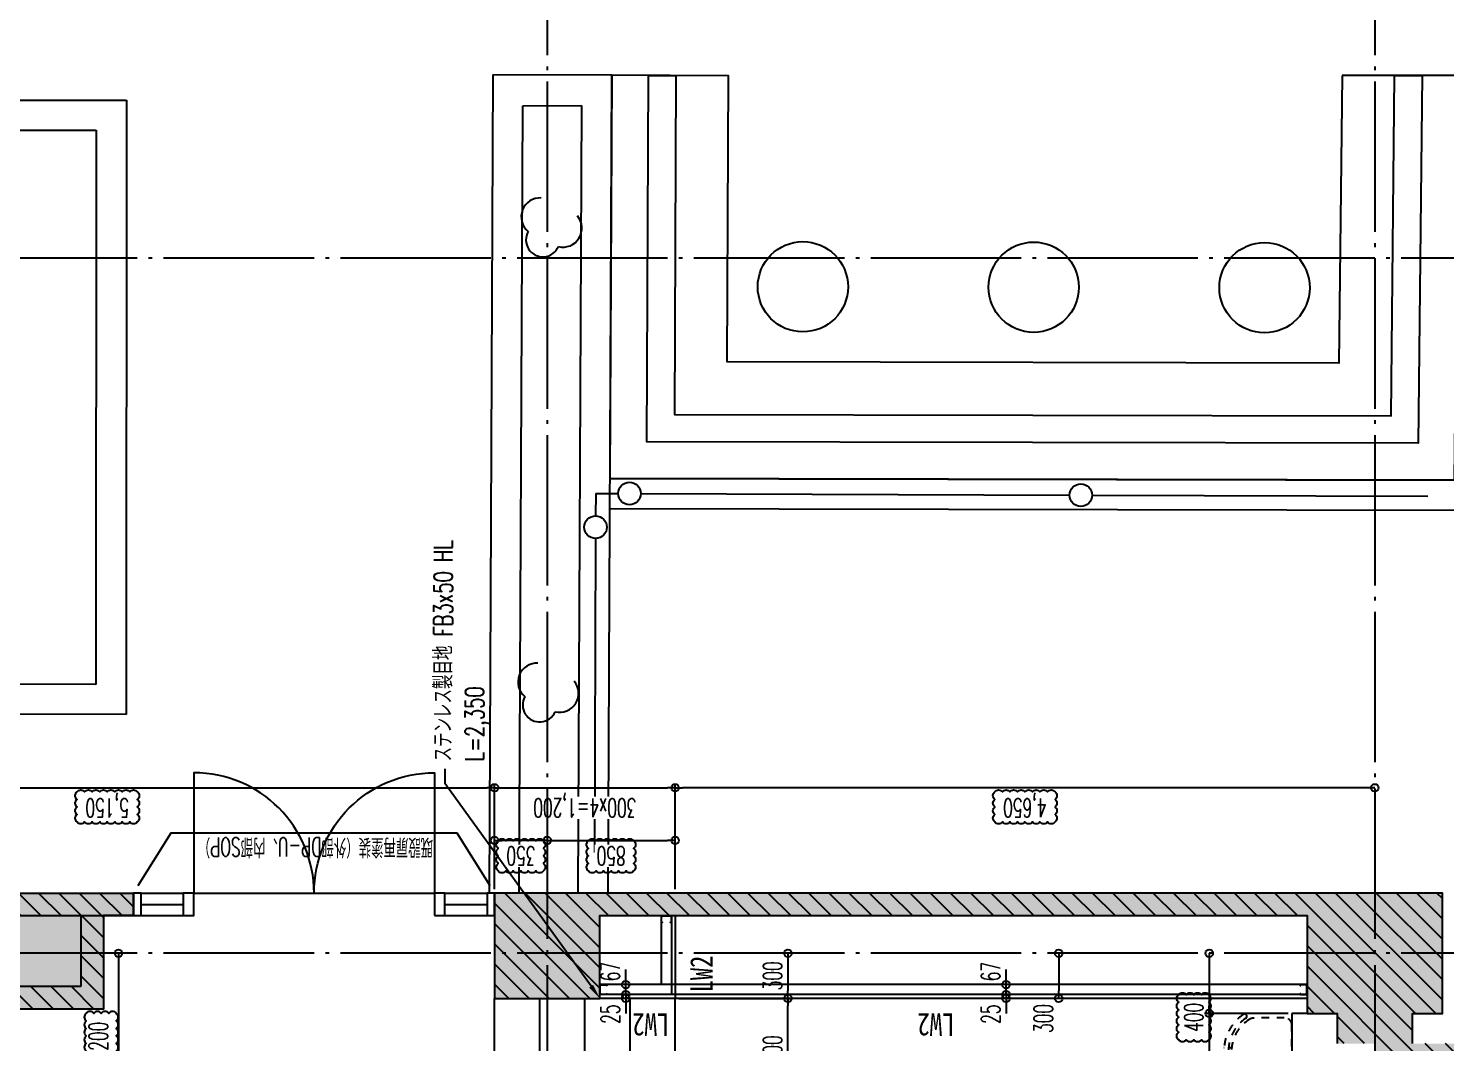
# Model space of a CAD drawing. Header units: millimetres. Extents: x -67913 to 128525, y -54442 to 63422.
# Drawn here: x 24051 to 33471, y 27556 to 34299 of the extents above; entities that cross this region are included whole.
import ezdxf
from ezdxf import colors
from ezdxf.entities.mleader import LeaderData, LeaderLine
from ezdxf.enums import TextEntityAlignment as Align
from ezdxf.math import Vec2, Vec3

# ---------------------------------------------------------------- set-up
doc = ezdxf.new("R2010")
doc.units = ezdxf.units.MM
doc.header["$LTSCALE"] = 500
doc.header["$PDMODE"] = 35
doc.linetypes.add('AXIS', pattern=[2.35, 2, -0.15, 0.05, -0.15])
doc.linetypes.add('DD3', pattern=[0.2, 0.1, -0.1])
doc.layers.get('0').update_dxf_attribs({"plot": 0})
for name, color, linetype in [('020KijnSn', 1, 'AXIS'), ('090Gaikou', 5, 'Continuous'), ('143Hatch8', 5, 'Continuous'), ('143Solid8', 253, 'Continuous'), ('220Kabe9', 7, 'Continuous'), ('230Kaik9', 7, 'Continuous'), ('240Stj9', 2, 'Continuous'), ('270SiagSp', 8, 'Continuous'), ('270SiagSp9', 8, 'Continuous'), ('290Kigo', 8, 'Continuous'), ('292Kigo', 8, 'Continuous'), ('320Step', 4, 'Continuous'), ('330KattA9', 6, 'Continuous'), ('350Kigu', 4, 'Continuous'), ('360Kagu', 3, 'DD3'), ('390Kigo', 8, 'Continuous'), ('391kigoHor', 10, 'Continuous')]:
    doc.layers.add(name, color=color, linetype=linetype)
doc.layers.add('HOJO', color=211, linetype='Continuous', plot=False)
doc.styles.add('Annotative', font='simplex.shx', dxfattribs={"width": 0.7, "bigfont": 'extfont2.shx'})
doc.styles.add('Dim', font='simplex.shx', dxfattribs={"width": 0.6, "bigfont": 'extfont2.shx'})
doc.styles.get("Standard").update_dxf_attribs({"font": 'simplex.shx', "width": 0.7, "bigfont": 'extfont2.shx'})
doc.styles.add('明朝', font='MS Mincho.ttf')
doc.dimstyles.new('PRO1-50', dxfattribs={"dimscale": 50, "dimtxt": 2.5, "dimasz": 1, "dimexe": 0.5, "dimexo": 0.5, "dimgap": 0.8, "dimtad": 1, "dimdec": 3, "dimdsep": 46, "dimlunit": 6, "dimtxsty": 'Dim', "dimblk": 'ORIGIN', "dimcen": 0, "dimadec": 3, "dimazin": 2, "dimtfac": 1, "dimtdec": 3, "dimtix": 1, "dimtmove": 2, "dimatfit": 3, "dimldrblk": 'ORIGIN', "dimfxl": 0, "dimarcsym": 0})

# ---------------------------------------------------------------- blocks, each defined once
blk = doc.blocks.new('*U181')
at = {"color": 0, "linetype": 'ByBlock', "lineweight": -2, "transparency": 16777216, "style": '明朝', "width": 0.8}
blk.add_attdef('間仕切符号', text='', height=3, dxfattribs=at).set_placement((0, 0), align=Align.MIDDLE)
blk = doc.blocks.new('*U183')
at = {"color": 7, "linetype": 'ByBlock', "lineweight": -2}
blk.add_lwpolyline([(-27.5, 39), (-27.5, 44), (-32.5, 44), (-32.5, -1), (32.5, -1), (32.5, 44), (27.5, 44), (27.5, 39)], dxfattribs=at)
blk = doc.blocks.new('_Origin')
at = {"color": 0, "linetype": 'ByBlock', "lineweight": -2}
blk.add_line((0, 0), (-1, 0), dxfattribs=at)
blk.add_circle((0, 0), 0.5, dxfattribs=at)
blk = doc.blocks.new('*D184')
at = {"layer": 'Defpoints', "color": 0, "transparency": 16777216}
for p in [(28021.8, 27875), (28021.8, 27850), (28021.8, 27850)]:
    blk.add_point(p, dxfattribs=at)
at = {"layer": 'HOJO', "color": 0, "lineweight": -2, "transparency": 16777216}
for p, q in [((28021.8, 27925), (28021.8, 27975)), ((28021.8, 27875), (28021.8, 27850)), ((28021.8, 27800), (28021.8, 27750))]:
    blk.add_line(p, q, dxfattribs=at)
at = {"layer": 'HOJO', "color": 0, "lineweight": -2, "transparency": 16777216, "xscale": 50, "yscale": 50, "zscale": 50}
for p, rotation in [((28021.8, 27875), 270), ((28021.8, 27850), 90)]:
    blk.add_blockref('_Origin', p, dxfattribs=dict(at, rotation=rotation))
at = {"layer": 'HOJO', "color": 0, "transparency": 16777216, "insert": (27919.3, 27745.1), "char_height": 125, "attachment_point": 5, "rotation": 90, "style": 'Dim'}
blk.add_mtext('25', dxfattribs=at)
blk = doc.blocks.new('*D185')
at = {"layer": 'Defpoints', "color": 0, "transparency": 16777216}
for p in [(28021.8, 27942), (28021.8, 27942), (28021.8, 27875)]:
    blk.add_point(p, dxfattribs=at)
at = {"layer": 'HOJO', "color": 0, "lineweight": -2, "transparency": 16777216}
for p, q in [((28021.8, 27992), (28021.8, 28042)), ((28021.8, 27875), (28021.8, 27942)), ((28021.8, 27825), (28021.8, 27775))]:
    blk.add_line(p, q, dxfattribs=at)
at = {"layer": 'HOJO', "color": 0, "lineweight": -2, "transparency": 16777216, "xscale": 50, "yscale": 50, "zscale": 50}
for p, rotation in [((28021.8, 27942), 270), ((28021.8, 27875), 90)]:
    blk.add_blockref('_Origin', p, dxfattribs=dict(at, rotation=rotation))
at = {"layer": 'HOJO', "color": 0, "transparency": 16777216, "insert": (27919.3, 28027.7), "char_height": 125, "attachment_point": 5, "rotation": 90, "style": 'Dim'}
blk.add_mtext('67', dxfattribs=at)
blk = doc.blocks.new('*D380')
at = {"layer": '270SiagSp', "color": 0, "lineweight": -2, "transparency": 16777216}
for p, q in [((27150, 28575), (27150, 29275)), ((27200, 29250), (28300, 29250)), ((28350, 28575), (28350, 29275))]:
    blk.add_line(p, q, dxfattribs=at)
at = {"layer": 'Defpoints', "color": 0, "transparency": 16777216}
for p in [(28350, 29250), (27150, 28550), (28350, 28550)]:
    blk.add_point(p, dxfattribs=at)
at = {"layer": '270SiagSp', "color": 0, "lineweight": -2, "transparency": 16777216, "xscale": 50, "yscale": 50, "zscale": 50, "rotation": 180}
blk.add_blockref('_Origin', (27150, 29250), dxfattribs=at)
at = {"layer": '270SiagSp', "color": 0, "lineweight": -2, "transparency": 16777216, "xscale": 50, "yscale": 50, "zscale": 50}
blk.add_blockref('_Origin', (28350, 29250), dxfattribs=at)
at = {"layer": '270SiagSp', "color": 0, "transparency": 16777216, "insert": (27750, 29135.6), "char_height": 125, "attachment_point": 5, "rotation": 180, "style": 'Dim', "bg_fill": 3, "box_fill_scale": 1.1, "bg_fill_color": 256, "bg_fill_true_color": 13158600, "bg_fill_transparency": 0}
blk.add_mtext('300x4=1,200', dxfattribs=at)
blk = doc.blocks.new('*D381')
at = {"layer": '270SiagSp', "color": 0, "lineweight": -2, "transparency": 16777216}
for p, q in [((28350, 28575), (28350, 29275)), ((32950, 29250), (28400, 29250))]:
    blk.add_line(p, q, dxfattribs=at)
at = {"layer": 'Defpoints', "color": 0, "transparency": 16777216}
for p in [(28350, 29250), (33000, 29250), (28350, 28550)]:
    blk.add_point(p, dxfattribs=at)
at = {"layer": '270SiagSp', "color": 0, "lineweight": -2, "transparency": 16777216, "xscale": 50, "yscale": 50, "zscale": 50, "rotation": 180}
blk.add_blockref('_Origin', (28350, 29250), dxfattribs=at)
at = {"layer": '270SiagSp', "color": 0, "lineweight": -2, "transparency": 16777216, "xscale": 50, "yscale": 50, "zscale": 50}
blk.add_blockref('_Origin', (33000, 29250), dxfattribs=at)
at = {"layer": '270SiagSp', "color": 0, "transparency": 16777216, "insert": (30675, 29135.6), "char_height": 125, "attachment_point": 5, "rotation": 180, "style": 'Dim'}
blk.add_mtext('4,650', dxfattribs=at)
blk = doc.blocks.new('*D382')
at = {"layer": '270SiagSp', "color": 0, "lineweight": -2, "transparency": 16777216}
for p, q in [((22050, 29250), (27100, 29250)), ((27150, 28575), (27150, 29275))]:
    blk.add_line(p, q, dxfattribs=at)
at = {"layer": 'Defpoints', "color": 0, "transparency": 16777216}
for p in [(22000, 29250), (27150, 29250), (27150, 28550)]:
    blk.add_point(p, dxfattribs=at)
at = {"layer": '270SiagSp', "color": 0, "lineweight": -2, "transparency": 16777216, "xscale": 50, "yscale": 50, "zscale": 50, "rotation": 180}
blk.add_blockref('_Origin', (22000, 29250), dxfattribs=at)
at = {"layer": '270SiagSp', "color": 0, "lineweight": -2, "transparency": 16777216, "xscale": 50, "yscale": 50, "zscale": 50}
blk.add_blockref('_Origin', (27150, 29250), dxfattribs=at)
at = {"layer": '270SiagSp', "color": 0, "transparency": 16777216, "insert": (24575, 29135.6), "char_height": 125, "attachment_point": 5, "rotation": 180, "style": 'Dim'}
blk.add_mtext('5,150', dxfattribs=at)
blk = doc.blocks.new('*D383')
at = {"layer": '270SiagSp', "color": 0, "lineweight": -2, "transparency": 16777216}
for p, q in [((28350, 28575), (28350, 28925)), ((27550, 28900), (28300, 28900))]:
    blk.add_line(p, q, dxfattribs=at)
at = {"layer": 'Defpoints', "color": 0, "transparency": 16777216}
for p in [(27500, 28900), (28350, 28900), (28350, 28550)]:
    blk.add_point(p, dxfattribs=at)
at = {"layer": '270SiagSp', "color": 0, "lineweight": -2, "transparency": 16777216, "xscale": 50, "yscale": 50, "zscale": 50, "rotation": 180}
blk.add_blockref('_Origin', (27500, 28900), dxfattribs=at)
at = {"layer": '270SiagSp', "color": 0, "lineweight": -2, "transparency": 16777216, "xscale": 50, "yscale": 50, "zscale": 50}
blk.add_blockref('_Origin', (28350, 28900), dxfattribs=at)
at = {"layer": '270SiagSp', "color": 0, "transparency": 16777216, "insert": (27925, 28797.5), "char_height": 125, "attachment_point": 5, "rotation": 180, "style": 'Dim', "bg_fill": 3, "box_fill_scale": 1.1, "bg_fill_color": 256, "bg_fill_true_color": 13158600, "bg_fill_transparency": 0}
blk.add_mtext('850', dxfattribs=at)
blk = doc.blocks.new('*D384')
at = {"layer": '270SiagSp', "color": 0, "lineweight": -2, "transparency": 16777216}
for p, q in [((27150, 28575), (27150, 28925)), ((27450, 28900), (27200, 28900))]:
    blk.add_line(p, q, dxfattribs=at)
at = {"layer": 'Defpoints', "color": 0, "transparency": 16777216}
for p in [(27150, 28900), (27500, 28900), (27150, 28550)]:
    blk.add_point(p, dxfattribs=at)
at = {"layer": '270SiagSp', "color": 0, "lineweight": -2, "transparency": 16777216, "xscale": 50, "yscale": 50, "zscale": 50, "rotation": 180}
blk.add_blockref('_Origin', (27150, 28900), dxfattribs=at)
at = {"layer": '270SiagSp', "color": 0, "lineweight": -2, "transparency": 16777216, "xscale": 50, "yscale": 50, "zscale": 50}
blk.add_blockref('_Origin', (27500, 28900), dxfattribs=at)
at = {"layer": '270SiagSp', "color": 0, "transparency": 16777216, "insert": (27325, 28797.5), "char_height": 125, "attachment_point": 5, "rotation": 180, "style": 'Dim', "bg_fill": 3, "box_fill_scale": 1.1, "bg_fill_color": 256, "bg_fill_true_color": 13158600, "bg_fill_transparency": 0}
blk.add_mtext('350', dxfattribs=at)
blk = doc.blocks.new('*D385')
at = {"layer": '270SiagSp', "color": 0, "lineweight": -2, "transparency": 16777216}
for p, q in [((28375, 27850), (29125, 27850)), ((29100, 27000), (29100, 27800)), ((28375, 26950), (29125, 26950))]:
    blk.add_line(p, q, dxfattribs=at)
at = {"layer": 'Defpoints', "color": 0, "transparency": 16777216}
for p in [(28350, 27850), (29100, 27850), (28350, 26950)]:
    blk.add_point(p, dxfattribs=at)
at = {"layer": '270SiagSp', "color": 0, "lineweight": -2, "transparency": 16777216, "xscale": 50, "yscale": 50, "zscale": 50}
for p, rotation in [((29100, 27850), 90), ((29100, 26950), 270)]:
    blk.add_blockref('_Origin', p, dxfattribs=dict(at, rotation=rotation))
at = {"layer": '270SiagSp', "color": 0, "transparency": 16777216, "insert": (28997.5, 27400), "char_height": 125, "attachment_point": 5, "rotation": 90, "style": 'Dim'}
blk.add_mtext('有効 900', dxfattribs=at)
blk = doc.blocks.new('*D386')
at = {"layer": '270SiagSp', "color": 0, "lineweight": -2, "transparency": 16777216}
for p, q in [((29100, 28100), (29100, 27900)), ((28375, 27850), (29125, 27850))]:
    blk.add_line(p, q, dxfattribs=at)
at = {"layer": 'Defpoints', "color": 0, "transparency": 16777216}
for p in [(29100, 28150), (28350, 27850), (29100, 27850)]:
    blk.add_point(p, dxfattribs=at)
at = {"layer": '270SiagSp', "color": 0, "lineweight": -2, "transparency": 16777216, "xscale": 50, "yscale": 50, "zscale": 50}
for p, rotation in [((29100, 28150), 90), ((29100, 27850), 270)]:
    blk.add_blockref('_Origin', p, dxfattribs=dict(at, rotation=rotation))
at = {"layer": '270SiagSp', "color": 0, "transparency": 16777216, "insert": (28997.5, 28000), "char_height": 125, "attachment_point": 5, "rotation": 90, "style": 'Dim'}
blk.add_mtext('300', dxfattribs=at)
blk = doc.blocks.new('*D401')
at = {"layer": '270SiagSp', "color": 0, "lineweight": -2, "transparency": 16777216}
for p, q in [((31900, 28100), (31900, 27800)), ((32425, 27750), (31875, 27750))]:
    blk.add_line(p, q, dxfattribs=at)
at = {"layer": 'Defpoints', "color": 0, "transparency": 16777216}
for p in [(31900, 28150), (32450, 27750)]:
    blk.add_point(p, dxfattribs=at)
at = {"layer": '270SiagSp', "color": 0, "lineweight": -2, "transparency": 16777216, "xscale": 50, "yscale": 50, "zscale": 50, "rotation": 90}
blk.add_blockref('_Origin', (31900, 28150), dxfattribs=at)
at = {"layer": '270SiagSp', "color": 0, "transparency": 16777216, "insert": (31797.5, 27724.3), "char_height": 125, "attachment_point": 5, "rotation": 90, "style": 'Dim', "bg_fill": 3, "box_fill_scale": 1.1, "bg_fill_color": 256, "bg_fill_true_color": 13158600, "bg_fill_transparency": 0}
blk.add_mtext('400', dxfattribs=at)
at = {"layer": 'Defpoints', "color": 0, "transparency": 16777216}
blk.add_point((31900, 27750), dxfattribs=at)
at = {"layer": '270SiagSp', "color": 0, "lineweight": -2, "transparency": 16777216, "xscale": 50, "yscale": 50, "zscale": 50, "rotation": 270}
blk.add_blockref('_Origin', (31900, 27750), dxfattribs=at)
blk = doc.blocks.new('*D402')
at = {"layer": '270SiagSp', "color": 0, "lineweight": -2, "transparency": 16777216}
for p, q in [((32425, 27750), (31875, 27750)), ((31900, 27700), (31900, 23100)), ((32425, 23050), (31875, 23050))]:
    blk.add_line(p, q, dxfattribs=at)
at = {"layer": 'Defpoints', "color": 0, "transparency": 16777216}
for p in [(32450, 27750), (31900, 23050), (32450, 23050)]:
    blk.add_point(p, dxfattribs=at)
at = {"layer": '270SiagSp', "color": 0, "lineweight": -2, "transparency": 16777216, "xscale": 50, "yscale": 50, "zscale": 50}
for p, rotation in [((31900, 27750), 90), ((31900, 23050), 270)]:
    blk.add_blockref('_Origin', p, dxfattribs=dict(at, rotation=rotation))
at = {"layer": '270SiagSp', "color": 0, "transparency": 16777216, "insert": (31785.6, 25400), "char_height": 125, "attachment_point": 5, "rotation": 90, "style": 'Dim'}
blk.add_mtext('4,700', dxfattribs=at)
blk = doc.blocks.new('*D411')
at = {"layer": '270SiagSp', "color": 0, "lineweight": -2, "transparency": 16777216}
for p, q in [((24650, 28100), (24650, 27000)), ((27025, 26950), (24625, 26950))]:
    blk.add_line(p, q, dxfattribs=at)
at = {"layer": 'Defpoints', "color": 0, "transparency": 16777216}
for p in [(24650, 28150), (24650, 26950), (27050, 26950)]:
    blk.add_point(p, dxfattribs=at)
at = {"layer": '270SiagSp', "color": 0, "lineweight": -2, "transparency": 16777216, "xscale": 50, "yscale": 50, "zscale": 50}
for p, rotation in [((24650, 28150), 90), ((24650, 26950), 270)]:
    blk.add_blockref('_Origin', p, dxfattribs=dict(at, rotation=rotation))
at = {"layer": '270SiagSp', "color": 0, "transparency": 16777216, "insert": (24535.6, 27550), "char_height": 125, "attachment_point": 5, "rotation": 90, "style": 'Dim'}
blk.add_mtext('1,200', dxfattribs=at)
blk = doc.blocks.new('O2スツール')
for p, q in [((122816.7, 47821.8), (122615.6, 47820.1)), ((122868.4, 47429.9), (122868.4, 47771.8)), ((122417.1, 47620.9), (122416.4, 47620.9)), ((122417.1, 47580.9), (122416.4, 47580.9)), ((122467.2, 47620.9), (122447.2, 47620.9)), ((122467.2, 47580.9), (122447.2, 47580.9)), ((122816.9, 47379.9), (122615.7, 47381.4))]:
    blk.add_line(p, q)
for centre, radius, start, end in [((122710, 47600.8), 293.6, 123.93982, 236.09298), ((122710.5, 47600.8), 264.1, 124.01688, 236.01593), ((122710.1, 47600.8), 243.7, 119.06924, 240.96357), ((122554.4, 47832.1), 14.9, 303.95581, 123.95581), ((122616, 47770.1), 50, 90.47321, 119.08629), ((122818.4, 47771.8), 50, 0, 91.91602), ((122616.1, 47431.4), 50, 240.94651, 269.55959), ((122818.4, 47429.9), 50, 268.08398, 0), ((122554.6, 47369.5), 14.9, 236.07699, 56.07699)]:
    blk.add_arc(centre, radius, start, end)
blk = doc.blocks.new('*U48')
at = {"color": 0, "linetype": 'ByBlock', "lineweight": -2, "transparency": 16777216, "style": '明朝', "width": 0.8}
blk.add_attdef('間仕切符号', text='', height=3, dxfattribs=at).set_placement((0, 0), align=Align.MIDDLE)
blk = doc.blocks.new('*U138')
at = {"color": 7, "linetype": 'ByBlock', "lineweight": -2}
blk.add_lwpolyline([(-27.5, 39), (-27.5, 44), (-32.5, 44), (-32.5, -1), (32.5, -1), (32.5, 44), (27.5, 44), (27.5, 39)], dxfattribs=at)
blk = doc.blocks.new('*D572')
at = {"layer": '270SiagSp9', "color": 0, "lineweight": -2, "transparency": 16777216}
blk.add_line((30900, 28100), (30900, 27900), dxfattribs=at)
at = {"layer": 'Defpoints', "color": 0, "transparency": 16777216}
for p in [(30900, 28150), (30900, 27850), (30900, 27850)]:
    blk.add_point(p, dxfattribs=at)
at = {"layer": '270SiagSp9', "color": 0, "lineweight": -2, "transparency": 16777216, "xscale": 50, "yscale": 50, "zscale": 50}
for p, rotation in [((30900, 28150), 90), ((30900, 27850), 270)]:
    blk.add_blockref('_Origin', p, dxfattribs=dict(at, rotation=rotation))
at = {"layer": '270SiagSp9', "color": 0, "transparency": 16777216, "insert": (30797.5, 27716.1), "char_height": 125, "attachment_point": 5, "rotation": 90, "style": 'Dim'}
blk.add_mtext('300', dxfattribs=at)
blk = doc.blocks.new('*D573')
at = {"layer": '270SiagSp', "color": 0, "lineweight": -2, "transparency": 16777216}
for p, q in [((30550, 27925), (30550, 27975)), ((30550, 27875), (30550, 27850)), ((30550, 27800), (30550, 27750))]:
    blk.add_line(p, q, dxfattribs=at)
at = {"layer": 'Defpoints', "color": 0, "transparency": 16777216}
for p in [(30550, 27875), (30550, 27850), (30550, 27850)]:
    blk.add_point(p, dxfattribs=at)
at = {"layer": '270SiagSp', "color": 0, "lineweight": -2, "transparency": 16777216, "xscale": 50, "yscale": 50, "zscale": 50}
for p, rotation in [((30550, 27875), 270), ((30550, 27850), 90)]:
    blk.add_blockref('_Origin', p, dxfattribs=dict(at, rotation=rotation))
at = {"layer": '270SiagSp', "color": 0, "transparency": 16777216, "insert": (30447.5, 27745.1), "char_height": 125, "attachment_point": 5, "rotation": 90, "style": 'Dim'}
blk.add_mtext('25', dxfattribs=at)
blk = doc.blocks.new('*D574')
at = {"layer": '270SiagSp', "color": 0, "lineweight": -2, "transparency": 16777216}
for p, q in [((30550, 27992), (30550, 28042)), ((30550, 27875), (30550, 27942)), ((30550, 27825), (30550, 27775))]:
    blk.add_line(p, q, dxfattribs=at)
at = {"layer": 'Defpoints', "color": 0, "transparency": 16777216}
for p in [(30550, 27942), (30550, 27942), (30550, 27875)]:
    blk.add_point(p, dxfattribs=at)
at = {"layer": '270SiagSp', "color": 0, "lineweight": -2, "transparency": 16777216, "xscale": 50, "yscale": 50, "zscale": 50}
for p, rotation in [((30550, 27942), 270), ((30550, 27875), 90)]:
    blk.add_blockref('_Origin', p, dxfattribs=dict(at, rotation=rotation))
at = {"layer": '270SiagSp', "color": 0, "transparency": 16777216, "insert": (30447.5, 28027.7), "char_height": 125, "attachment_point": 5, "rotation": 90, "style": 'Dim'}
blk.add_mtext('67', dxfattribs=at)
blk = doc.blocks.new('建具記号')
at = {"color": 0, "linetype": 'ByBlock', "lineweight": -2, "transparency": 16777216}
for p, q in [((-5.29, 1.5), (5.29, 1.5)), ((-5.29, -1.5), (5.29, -1.5))]:
    blk.add_line(p, q, dxfattribs=at)
at = {"color": 7, "linetype": 'ByBlock', "lineweight": -2, "transparency": 16777216}
blk.add_circle((0, 0), 5.5, dxfattribs=at)
at = {"color": 0, "linetype": 'ByBlock', "lineweight": -2, "transparency": 16777216, "width": 0.6}
for tag, height, p in [('建具寸法・高さH', 1.9, (0, 3.5)), ('建具番号', 2, (0, 0)), ('基準高さから建具下枠の上端までの高さ', 1.9, (0, -3.5)), ('特記事項（電気錠等）', 1.9, (0, -7))]:
    blk.add_attdef(tag, text='', height=height, dxfattribs=at).set_placement(p, align=Align.MIDDLE)

msp = doc.modelspace()

# ---------------------------------------------------------------- hatches: boundary and pattern name
at = {"layer": '143Hatch8', "linetype": 'Continuous'}
h = msp.add_hatch(dxfattribs=at)
h.set_pattern_fill('ANSI31', scale=30, angle=270)
h.paths.add_polyline_path([(24550, 27778), (24550, 28400), (24750, 28400), (24750, 28550), (21002, 28550), (21002, 28400), (21105, 28400), (21105, 26875), (22300, 26875), (22300, 24530), (18667.5, 24530), (18667.5, 27332.5), (17780, 27332.5), (17780, 28400), (19802, 28400), (19802, 28550), (16575, 28550), (16575, 28810), (16425, 28810), (16425, 28550), (16030, 28550), (16030, 28400), (16125, 28400), (16125, 27775), (16425, 27775), (16425, 26730), (16575, 26730), (16575, 27180), (18515, 27180), (18515, 25530), (16575, 25530), (16575, 25930), (16425, 25930), (16425, 25280), (16575, 25280), (16575, 25377.5), (18515, 25377.5), (18515, 24530), (16575, 24530), (16575, 24630), (16425, 24630), (16425, 24530), (15680, 24530), (15680, 24380), (21750, 24380), (21750, 24280), (22450, 24280), (22450, 27025), (21255, 27025), (21255, 28400), (21625, 28400), (21625, 27775), (22450, 27775), (22450, 27778)])
h.paths.add_polyline_path([(22450, 28400), (24400, 28400), (24400, 27928), (22450, 27928)], flags=16)
h.paths.add_polyline_path([(16575, 27332.5), (16575, 27775), (16875, 27775), (16875, 28400), (17630, 28400), (17630, 27332.5)], flags=16)
h = msp.add_hatch(dxfattribs=at)
h.set_pattern_fill('ANSI31', scale=30, angle=270)
h.paths.add_polyline_path([(33883, 22050), (33883, 17750), (33250.0001, 17750), (33250.0001, 17550), (33450, 17550), (33450, 16750), (33250, 16750), (33250, 16550), (33883, 16550), (33883, 15890.9267), (33150.0183, 15891.092), (33150, 15810), (33000, 15810), (33000, 16550), (32750, 16550), (32750, 16750), (32550, 16750), (32550, 17550), (32750, 17550), (32750, 17750), (33000, 17750), (33000, 18475), (32750, 18475), (32750, 18575), (33000, 18575), (33000, 21225), (32750, 21225), (32750, 21325), (33000, 21325), (33000, 22050), (32750, 22050), (32750, 22250), (32550, 22250), (32550, 23050), (32750, 23050), (32750, 23250), (33000, 23250), (33000, 23975), (32750, 23975), (32750, 24075), (33000, 24075), (33000, 26725), (32750, 26725), (32750, 26825), (33000, 26825), (33000, 27550), (32750, 27550), (32750, 27750), (32550, 27750), (32550, 27850), (32550, 28400), (27850, 28400), (27850, 27850), (27150, 27850), (27150, 28550), (33450, 28550), (33450, 27750), (33250, 27750), (33250, 27550), (33883, 27550), (33883, 23250), (33250, 23250), (33250, 23050), (33450, 23050), (33450, 22250), (33250, 22250), (33250, 22050)])
at = {"layer": '143Solid8'}
h = msp.add_hatch(color=254, dxfattribs=at)
edge = h.paths.add_edge_path()
edge.add_line((10547.5, 11272.5), (10547.5, 28400))
edge.add_line((10547.5, 28400), (8275, 28400))
edge.add_line((8275, 28400), (8275, 28550))
edge.add_line((8275, 28550), (11230, 28550))
edge.add_line((11230, 28550), (11230, 29840))
edge.add_line((11230, 29840), (10923.1239, 29840))
edge.add_line((10923.1239, 29840), (9807.7484, 30887.09))
edge.add_line((9807.7484, 30887.09), (9948, 31043))
edge.add_line((9948, 31043), (9948, 31643))
edge.add_line((9948, 31643), (9807.7484, 31797.91))
edge.add_line((9807.7484, 31797.91), (10923.1239, 32845))
edge.add_line((10923.1239, 32845), (15208.0429, 32845))
edge.add_line((15208.0429, 32845), (16500, 33702.0947))
edge.add_line((16500, 33702.0947), (17791.9571, 32845))
edge.add_line((17791.9571, 32845), (22083.3761, 32845))
edge.add_line((22083.3761, 32845), (23198.7516, 31797.91))
edge.add_line((23198.7516, 31797.91), (23058.5, 31643))
edge.add_line((23058.5, 31643), (23058.5, 31043))
edge.add_line((23058.5, 31043), (23198.7516, 30887.09))
edge.add_line((23198.7516, 30887.09), (22083.3761, 29840))
edge.add_line((22083.3761, 29840), (16575, 29840))
edge.add_line((16575, 29840), (16575, 28550))
edge.add_line((16575, 28550), (24750, 28550))
edge.add_line((24750, 28550), (24750, 28400))
edge.add_line((24750, 28400), (24550, 28400))
edge.add_line((24550, 28400), (24550, 27778))
edge.add_line((24550, 27778), (22450, 27778))
edge.add_line((22450, 27778), (22450, 27775))
edge.add_line((22450, 27775), (22290, 27775))
edge.add_line((22290, 27775), (22290, 27025))
edge.add_line((22290, 27025), (22450, 27025))
edge.add_line((22450, 27025), (22450, 20250))
edge.add_line((22450, 20250), (22550, 20250))
edge.add_line((22550, 20250), (22750, 20050))
edge.add_line((22750, 20050), (22750, 11450))
edge.add_line((22750, 11450), (22550, 11250))
edge.add_line((22550, 11250), (22450, 11250))
edge.add_line((22450, 11250), (21700, 11250))
edge.add_line((21700, 11250), (21700, 10624.9989))
edge.add_arc((21050, 10624.9989), 650, 270, 360, ccw=False)
edge.add_line((21050, 9974.9989), (18999, 9974.9989))
edge.add_line((18999, 9974.9989), (18999, 9825))
edge.add_line((18999, 9825), (18001, 9825))
edge.add_line((18001, 9825), (18001, 9975))
edge.add_line((18001, 9975), (16999, 9975))
edge.add_line((16999, 9975), (16999, 9825))
edge.add_line((16999, 9825), (16001, 9825))
edge.add_line((16001, 9825), (16001, 9975))
edge.add_line((16001, 9975), (14999, 9975))
edge.add_line((14999, 9975), (14999, 9825))
edge.add_line((14999, 9825), (14001, 9825))
edge.add_line((14001, 9825), (14001, 9974.9983))
edge.add_line((14001, 9974.9983), (11949.9993, 9975))
edge.add_arc((11950, 10625), 650, 179.99989893, 269.99993591, ccw=False)
edge.add_line((11300, 10625.0011), (11300, 11272.5))
edge.add_line((11300, 11272.5), (10547.5, 11272.5))
msp.add_hatch(color=254, dxfattribs=at).paths.add_polyline_path([(33150, 15810), (33150.0183, 15891.092), (33883, 15890.9266), (33883, 16550), (33250, 16550), (33250, 16750), (33450, 16750), (33450, 17550), (33250, 17550), (33250, 17750), (33883, 17749.9999), (33883, 22050), (33250, 22050), (33250, 22250), (33450, 22250), (33450, 23050), (33250, 23050), (33250, 23250), (33883, 23250), (33883, 27550), (33250, 27550), (33250, 27750), (33450, 27750), (33450, 28550), (27150, 28550), (27150, 27850), (27850, 27850), (27850, 28400), (32550, 28400), (32550, 27750), (32750, 27750), (32750, 27550), (33000, 27550), (33000, 26825), (32750, 26825), (32750, 26725), (33000, 26725), (33000, 24075), (32750, 24075), (32750, 23975), (33000, 23975), (33000, 23250), (32750, 23250), (32750, 23050), (32550, 23050), (32550, 22250), (32750, 22250), (32750, 22050), (33000, 22050), (33000, 21325), (32750, 21325), (32750, 21225), (33000, 21225), (33000, 18575), (32750, 18575), (32750, 18475), (33000, 18475), (33000, 17750), (32750, 17750), (32750, 17550), (32550, 17550), (32550, 16750), (32750, 16750), (32750, 16550), (33000, 16550), (33000, 15810)])

# ---------------------------------------------------------------- linework, layer by layer
at = {"layer": '020KijnSn'}
for p, q in [((33000, 37470), (33000, -23200)), ((37700, 32770), (-4700, 32770)), ((37700, 28150), (-4700, 28150))]:
    msp.add_line(p, q, dxfattribs=at)
at = {"layer": '090Gaikou'}
for p, q in [((27137.7886, 33990.8405), (27113.5141, 28558.5556)), ((27928.4912, 33987.3074), (27137.7886, 33990.8405)), ((27904.217, 28555.0223), (27928.4912, 33987.3074)), ((8359.7673, 33845.5468), (24702.6306, 33821.0994)), ((24702.6306, 33821.0994), (24700.4455, 29737.0289)), ((27313.5122, 28557.662), (27336.8635, 33783.3897)), ((27336.8635, 33783.3897), (27727.5896, 33785.9741)), ((27727.5896, 33785.9741), (27704.2188, 28555.916)), ((8559.4678, 33645.248), (24502.5238, 33621.3986)), ((24502.5238, 33621.3986), (24500.5528, 29937.7117)), ((33542.7978, 31295.2773), (27916.309, 31306.3642)), ((27822.1405, 31207.1207), (27821.6293, 31057.1216)), ((27822.1405, 31207.1207), (27972.1396, 31206.5987)), ((28122.1387, 31206.0767), (30972.1215, 31196.1599)), ((31122.1206, 31195.6379), (33352.4092, 31187.8773)), ((27915.915, 31106.3647), (33542.4037, 31095.2775)), ((27821.1183, 30907.1224), (27814.0032, 28818.9878)), ((24500.5528, 29937.7117), (22607.7658, 29944.1655)), ((24700.4455, 29737.0289), (22407.5696, 29744.8471))]:
    msp.add_line(p, q, dxfattribs=at)
for points in [[(32782.4973, 33986.1527), (32762.3218, 32073.8167), (28696.8407, 32081.8277), (28705.4834, 33983.8355), (27928.4912, 33987.3074), (27916.5114, 31306.3638), (33531.1515, 31295.3003), (33559.5388, 33985.9853), (32782.4973, 33986.1527)], [(28355.472, 33985.3995), (28345.2349, 31732.505), (33108.6562, 31723.1187), (33132.5309, 33986.0773), (33314.5258, 33986.0393), (33288.7277, 31540.7784), (28162.4226, 31550.8798), (28173.4887, 33986.2126)]]:
    msp.add_lwpolyline(points, close=True, dxfattribs=at)
for centre, radius in [((29199.1134, 32580.839), 300), ((30733.3464, 32577.8158), 300), ((32267.5793, 32574.7926), 300), ((28047.1392, 31206.3379), 75), ((31047.121, 31195.8988), 75), ((27821.3738, 30982.122), 75)]:
    msp.add_circle(centre, radius, dxfattribs=at)
for centre, radius, start, end in [((27453.0893, 33045.8334), 125.7341, 86.91095748, 230.74439486), ((27603.9598, 32970.4891), 125.7341, 256.18079101, 40.0142284), ((27470.6916, 32892.3558), 112.2059, 149.99118376, 336.93400212), ((27431.4145, 29953.3329), 125.7341, 86.91095748, 230.74439486), ((27582.2851, 29877.9886), 125.7341, 256.18079101, 40.0142284), ((27449.0168, 29799.8553), 112.2059, 149.99118376, 336.93400212)]:
    msp.add_arc(centre, radius, start, end, dxfattribs=at)
at = {"layer": '220Kabe9'}
for p, q in [((21002, 28550), (24750, 28550)), ((24750, 28400), (24750, 28550)), ((33450, 28550), (27150, 28550)), ((27150, 28550), (27150, 27850)), ((33450, 27750), (33450, 28550)), ((22450, 28400), (24750, 28400)), ((24400, 28400), (24400, 27928)), ((24550, 28400), (24550, 27778)), ((27850, 28400), (32550, 28400)), ((27850, 27850), (27850, 28400)), ((32550, 28400), (32550, 27750)), ((24400, 27928), (22450, 27928)), ((27150, 27850), (27850, 27850)), ((24550, 27778), (22450, 27778)), ((32550, 27750), (32750, 27750)), ((32750, 27750), (32750, 27550)), ((33250, 27550), (33250, 27750)), ((33250, 27750), (33450, 27750))]:
    msp.add_line(p, q, dxfattribs=at)
at = {"layer": '230Kaik9', "color": 5}
for p, q in [((24800, 28550), (25080, 28550)), ((25150, 28550), (26750, 28550)), ((26820, 28550), (27100, 28550)), ((24800, 28400), (25080, 28400)), ((26820, 28400), (27100, 28400))]:
    msp.add_line(p, q, dxfattribs=at)
at = {"layer": '230Kaik9'}
for p, q in [((24800, 28475), (25080, 28475)), ((26820, 28475), (27100, 28475))]:
    msp.add_line(p, q, dxfattribs=at)
for points in [[(24750, 28400), (24800, 28400), (24800, 28550), (24750, 28550)], [(25080, 28400), (25150, 28400), (25150, 28550), (25080, 28550)], [(26750, 28400), (26820, 28400), (26820, 28550), (26750, 28550)], [(27100, 28400), (27150, 28400), (27150, 28550), (27100, 28550)]]:
    msp.add_lwpolyline(points, close=True, dxfattribs=at)
at = {"layer": '320Step'}
for p, q in [((27150, 26950), (27150, 27850)), ((27450, 26950), (27450, 27850)), ((27750, 26950), (27750, 27850)), ((28050, 26950), (28050, 27850)), ((28350, 26950), (28350, 27850))]:
    msp.add_line(p, q, dxfattribs=at)
at = {"layer": '330KattA9'}
for points in [[(25950, 28550, 0.414213562), (25150, 29350), (25150, 28550)], [(25950, 28550, -0.414213562), (26750, 29350), (26750, 28550)]]:
    msp.add_lwpolyline(points, format="xyb", dxfattribs=at)
at = {"layer": '350Kigu'}
for p, q in [((32450, 27750), (32450, 23050)), ((32550, 27750), (32450, 27750))]:
    msp.add_line(p, q, dxfattribs=at)
at = {"layer": '390Kigo'}
msp.add_lwpolyline([(24781.25, 28600), (25000, 28950), (26900, 28950), (27118.75, 28600)], dxfattribs=at)
at = {"layer": '391kigoHor'}
for points in [[(24775, 29222.7898, -0.52056705), (24775, 29172.7898, -0.52056705), (24775, 29122.7898, -0.52056705), (24775, 29072.7898, -0.52056705), (24775, 29022.7898, -0.52056705), (24725, 29022.7898, -0.52056705), (24675, 29022.7898, -0.52056705), (24625, 29022.7898, -0.52056705), (24575, 29022.7898, -0.52056705), (24525, 29022.7898, -0.52056705), (24475, 29022.7898, -0.52056705), (24425, 29022.7898, -0.52056705), (24375, 29022.7898, -0.52056705), (24375, 29072.7898, -0.52056705), (24375, 29122.7898, -0.52056705), (24375, 29172.7898, -0.52056705), (24375, 29222.7898, -0.52056705), (24425, 29222.7898, -0.52056705), (24475, 29222.7898, -0.52056705), (24525, 29222.7898, -0.52056705), (24575, 29222.7898, -0.52056705), (24625, 29222.7898, -0.52056705), (24675, 29222.7898, -0.52056705), (24725, 29222.7898, -0.52056705)], [(30875, 29222.7898, -0.52056705), (30875, 29172.7898, -0.52056705), (30875, 29122.7898, -0.52056705), (30875, 29072.7898, -0.52056705), (30875, 29022.7898, -0.52056705), (30825, 29022.7898, -0.52056705), (30775, 29022.7898, -0.52056705), (30725, 29022.7898, -0.52056705), (30675, 29022.7898, -0.52056705), (30625, 29022.7898, -0.52056705), (30575, 29022.7898, -0.52056705), (30525, 29022.7898, -0.52056705), (30475, 29022.7898, -0.52056705), (30475, 29072.7898, -0.52056705), (30475, 29122.7898, -0.52056705), (30475, 29172.7898, -0.52056705), (30475, 29222.7898, -0.52056705), (30525, 29222.7898, -0.52056705), (30575, 29222.7898, -0.52056705), (30625, 29222.7898, -0.52056705), (30675, 29222.7898, -0.52056705), (30725, 29222.7898, -0.52056705), (30775, 29222.7898, -0.52056705), (30825, 29222.7898, -0.52056705)], [(24635.5952, 27750, 0.52056705), (24585.5952, 27750, 0.52056705), (24535.5952, 27750, 0.52056705), (24485.5952, 27750, 0.52056705), (24435.5952, 27750, 0.52056705), (24435.5952, 27700, 0.52056705), (24435.5952, 27650, 0.52056705), (24435.5952, 27600, 0.52056705), (24435.5952, 27550, 0.52056705), (24435.5952, 27500, 0.52056705), (24435.5952, 27450, 0.52056705), (24435.5952, 27400, 0.52056705), (24435.5952, 27350, 0.52056705), (24485.5952, 27350, 0.52056705), (24535.5952, 27350, 0.52056705), (24585.5952, 27350, 0.52056705), (24635.5952, 27350, 0.52056705), (24635.5952, 27400, 0.52056705), (24635.5952, 27450, 0.52056705), (24635.5952, 27500, 0.52056705), (24635.5952, 27550, 0.52056705), (24635.5952, 27600, 0.52056705), (24635.5952, 27650, 0.52056705), (24635.5952, 27700, 0.52056705)]]:
    msp.add_lwpolyline(points, format="xyb", close=True, dxfattribs=at)
at = {"layer": 'HOJO'}
for p, q in [((28258, 28400), (28258, 27942)), ((28325, 28400), (28325, 27875)), ((28350, 28400), (28350, 27850))]:
    msp.add_line(p, q, dxfattribs=at)
for points in [[(16575, 28550), (24750, 28550), (24750, 28400), (24550, 28400), (24550, 27778), (22450, 27778)], [(33250, 27550), (33250, 27750), (33450, 27750), (33450, 28550), (27150, 28550), (27150, 27850), (27850, 27850), (27850, 28400), (32550, 28400), (32550, 27750), (32750, 27750), (32750, 27550)]]:
    msp.add_lwpolyline(points, dxfattribs=at)

# ---------------------------------------------------------------- block references
at = {"layer": '240Stj9', "xscale": -1, "rotation": 270}
for name in ['*U183', '*U138']:
    msp.add_blockref(name, (27852, 27908.5), dxfattribs=at)
at = {"layer": '240Stj9', "rotation": 90.00000000000001}
msp.add_blockref('*U138', (32548, 27908.5), dxfattribs=at)
at = {"layer": '290Kigo'}
ref = msp.add_blockref('*U48', (30083.3213, 27675), dxfattribs=dict(at, xscale=50, yscale=50, zscale=50, rotation=180))
ref.add_attrib('間仕切符号', 'LW2', dxfattribs={"layer": '0', "color": 0, "linetype": 'ByBlock', "lineweight": -2, "height": 150, "rotation": 180, "style": '明朝', "width": 0.8}).set_placement((30083.3213, 27675), align=Align.MIDDLE)
at = {"layer": 'HOJO', "xscale": -1, "rotation": 180}
msp.add_blockref('*U183', (28291.5, 28398), dxfattribs=at)
at = {"layer": 'HOJO'}
ref = msp.add_blockref('*U181', (28525, 28011.7807), dxfattribs=dict(at, xscale=50, yscale=50, zscale=50, rotation=89.99999999999959))
ref.add_attrib('間仕切符号', 'LW2', dxfattribs={"layer": '0', "color": 0, "linetype": 'ByBlock', "lineweight": -2, "height": 150, "rotation": 90, "style": '明朝', "width": 0.8}).set_placement((28525, 28011.7807), align=Align.MIDDLE)
ref = msp.add_blockref('*U181', (28188.1302, 27675), dxfattribs=dict(at, xscale=50, yscale=50, zscale=50, rotation=180))
ref.add_attrib('間仕切符号', 'LW2', dxfattribs={"layer": '0', "color": 0, "linetype": 'ByBlock', "lineweight": -2, "height": 150, "rotation": 180, "style": '明朝', "width": 0.8}).set_placement((28188.1302, 27675), align=Align.MIDDLE)

# ---------------------------------------------------------------- texts
at = {"layer": '390Kigo', "width": 0.6}
msp.add_text('既設扉再塗装（外部DP-U、内部SOP） ', height=125, rotation=180, dxfattribs=at).set_placement((25933.4527, 28850), align=Align.MIDDLE)

# ---------------------------------------------------------------- dimensions: what is measured, and where the dimension line sits
at = {"layer": '270SiagSp'}
for base, p1, p2, picture, middle in [((24650, 26950), (24650, 28150), (27050, 26950), '*D411', (24535.5952, 27550)), ((29100, 27850), (29100, 28150), (28350, 27850), '*D386', (28997.5, 28000))]:
    dim = msp.add_linear_dim(base=base, p1=p1, p2=p2, angle=270, dimstyle='PRO1-50', dxfattribs=at)
    dim.commit()
    dim.dimension.update_dxf_attribs({"geometry": picture, "text_midpoint": middle})
for base, p2, angle, picture, middle in [((30550, 27942), (30550, 27942), 270, '*D574', (30447.5, 28027.6959)), ((30550, 27850), (30550, 27850), 90, '*D573', (30447.5, 27745.066))]:
    dim = msp.add_linear_dim(base=base, p1=(30550, 27875), p2=p2, angle=angle, dimstyle='PRO1-50', dxfattribs=at)
    dim.commit()
    dim.dimension.update_dxf_attribs({"geometry": picture, "text_midpoint": middle, "dimtype": 160})
dim = msp.add_linear_dim(base=(29100, 27850), p1=(28350, 26950), p2=(28350, 27850), angle=90, dimstyle='PRO1-50', override={"dimpost": '有効 <>'}, dxfattribs=at)
dim.commit()
dim.dimension.update_dxf_attribs({"geometry": '*D385', "text_midpoint": (28997.5, 27400)})
at = {"layer": '270SiagSp9'}
dim = msp.add_linear_dim(base=(30900, 27850), p1=(30900, 28150), p2=(30900, 27850), angle=90, dimstyle='PRO1-50', dxfattribs=at)
dim.commit()
dim.dimension.update_dxf_attribs({"geometry": '*D572', "text_midpoint": (30797.5, 27716.1344), "dimtype": 160})
at = {"layer": 'HOJO'}
for base, p2, angle, picture, middle in [((28021.7604, 27942), (28021.7604, 27942), 270, '*D185', (27919.2604, 28027.6959)), ((28021.7604, 27850), (28021.7604, 27850), 90, '*D184', (27919.2604, 27745.066))]:
    dim = msp.add_linear_dim(base=base, p1=(28021.7604, 27875), p2=p2, angle=angle, dimstyle='PRO1-50', dxfattribs=at)
    dim.commit()
    dim.dimension.update_dxf_attribs({"geometry": picture, "text_midpoint": middle, "dimtype": 160})

# ---------------------------------------------------------------- next in the draw order: dimensions: what is measured, and where the dimension line sits
at = {"layer": '270SiagSp'}
dim = msp.add_linear_dim(base=(28350, 29250), p1=(27150, 28550), p2=(28350, 28550), text='300x4=<>', dimstyle='PRO1-50', override={"dimtad": 4, "dimtfill": 1}, dxfattribs=at)
dim.commit()
dim.dimension.update_dxf_attribs({"geometry": '*D380', "text_midpoint": (27750, 29135.5952)})
dim = msp.add_linear_dim(base=(31900, 27750), p1=(31900, 28150), p2=(32450, 27750), angle=270, dimstyle='PRO1-50', override={"dimtfill": 1}, dxfattribs=at)
dim.commit()
dim.dimension.update_dxf_attribs({"geometry": '*D401', "text_midpoint": (31797.5, 27724.3272), "dimtype": 160})

# ---------------------------------------------------------------- next in the draw order: linework, layer by layer
at = {"layer": '020KijnSn'}
msp.add_line((27500, 37470), (27500, -23200), dxfattribs=at)
at = {"layer": '220Kabe9'}
msp.add_line((32550, 27850), (27850, 27850), dxfattribs=at)
at = {"layer": '240Stj9'}
for p, q in [((32550, 27942), (27850, 27942)), ((32550, 27875), (27850, 27875))]:
    msp.add_line(p, q, dxfattribs=at)
at = {"layer": '391kigoHor'}
msp.add_lwpolyline([(31897.5, 27574.3272, -0.52056705), (31847.5, 27574.3272, -0.52056705), (31797.5, 27574.3272, -0.52056705), (31747.5, 27574.3272, -0.52056705), (31697.5, 27574.3272, -0.52056705), (31697.5, 27624.3272, -0.52056705), (31697.5, 27674.3272, -0.52056705), (31697.5, 27724.3272, -0.52056705), (31697.5, 27774.3272, -0.52056705), (31697.5, 27824.3272, -0.52056705), (31697.5, 27874.3272, -0.52056705), (31747.5, 27874.3272, -0.52056705), (31797.5, 27874.3272, -0.52056705), (31847.5, 27874.3272, -0.52056705), (31897.5, 27874.3272, -0.52056705), (31897.5, 27824.3272, -0.52056705), (31897.5, 27774.3272, -0.52056705), (31897.5, 27724.3272, -0.52056705), (31897.5, 27674.3272, -0.52056705), (31897.5, 27624.3272, -0.52056705)], format="xyb", close=True, dxfattribs=at)

# ---------------------------------------------------------------- next in the draw order: block references
at = {"layer": '360Kagu'}
msp.add_blockref('O2スツール', (-90418.4006, -20100.7156), dxfattribs=at)

# ---------------------------------------------------------------- next in the draw order: dimensions: what is measured, and where the dimension line sits
at = {"layer": '270SiagSp'}
for base, p1, p2, angle, picture, middle in [((27150, 29250), (22000, 29250), (27150, 28550), 0, '*D382', (24575, 29135.5952)), ((28350, 29250), (33000, 29250), (28350, 28550), 180, '*D381', (30675, 29135.5952))]:
    dim = msp.add_linear_dim(base=base, p1=p1, p2=p2, angle=angle, dimstyle='PRO1-50', override={"dimtad": 4}, dxfattribs=at)
    dim.commit()
    dim.dimension.update_dxf_attribs({"geometry": picture, "text_midpoint": middle})
dim = msp.add_linear_dim(base=(31900, 23050), p1=(32450, 27750), p2=(32450, 23050), angle=270, dimstyle='PRO1-50', dxfattribs=at)
dim.commit()
dim.dimension.update_dxf_attribs({"geometry": '*D402', "text_midpoint": (31785.5952, 25400)})

# ---------------------------------------------------------------- next in the draw order: dimensions: what is measured, and where the dimension line sits
dim = msp.add_linear_dim(base=(28350, 28900), p1=(27500, 28900), p2=(28350, 28550), angle=180, dimstyle='PRO1-50', override={"dimtad": 4, "dimtfill": 1}, dxfattribs=at)
dim.commit()
dim.dimension.update_dxf_attribs({"geometry": '*D383', "text_midpoint": (27925, 28797.5)})

# ---------------------------------------------------------------- next in the draw order: linework, layer by layer
at = {"layer": '391kigoHor'}
msp.add_lwpolyline([(27774, 28697.5, -0.52056705), (27774, 28747.5, -0.52056705), (27774, 28797.5, -0.52056705), (27774, 28847.5, -0.52056705), (27774, 28897.5, -0.52056705), (27824, 28897.5, -0.52056705), (27874, 28897.5, -0.52056705), (27924, 28897.5, -0.52056705), (27974, 28897.5, -0.52056705), (28024, 28897.5, -0.52056705), (28074, 28897.5, -0.52056705), (28074, 28847.5, -0.52056705), (28074, 28797.5, -0.52056705), (28074, 28747.5, -0.52056705), (28074, 28697.5, -0.52056705), (28024, 28697.5, -0.52056705), (27974, 28697.5, -0.52056705), (27924, 28697.5, -0.52056705), (27874, 28697.5, -0.52056705), (27824, 28697.5, -0.52056705)], format="xyb", close=True, dxfattribs=at)

# ---------------------------------------------------------------- next in the draw order: dimensions: what is measured, and where the dimension line sits
at = {"layer": '270SiagSp'}
dim = msp.add_linear_dim(base=(27150, 28900), p1=(27500, 28900), p2=(27150, 28550), angle=0, dimstyle='PRO1-50', override={"dimtad": 4, "dimtfill": 1}, dxfattribs=at)
dim.commit()
dim.dimension.update_dxf_attribs({"geometry": '*D384', "text_midpoint": (27325, 28797.5)})

# ---------------------------------------------------------------- next in the draw order: linework, layer by layer
at = {"layer": '391kigoHor'}
msp.add_lwpolyline([(27174, 28697.5, -0.52056705), (27174, 28747.5, -0.52056705), (27174, 28797.5, -0.52056705), (27174, 28847.5, -0.52056705), (27174, 28897.5, -0.52056705), (27224, 28897.5, -0.52056705), (27274, 28897.5, -0.52056705), (27324, 28897.5, -0.52056705), (27374, 28897.5, -0.52056705), (27424, 28897.5, -0.52056705), (27474, 28897.5, -0.52056705), (27474, 28847.5, -0.52056705), (27474, 28797.5, -0.52056705), (27474, 28747.5, -0.52056705), (27474, 28697.5, -0.52056705), (27424, 28697.5, -0.52056705), (27374, 28697.5, -0.52056705), (27324, 28697.5, -0.52056705), (27274, 28697.5, -0.52056705), (27224, 28697.5, -0.52056705)], format="xyb", close=True, dxfattribs=at)

# ---------------------------------------------------------------- next in the draw order: leaders
at = {"layer": '292Kigo'}
ml = msp.add_multileader_block('Standard', dxfattribs=at)
ml.set_content('建具記号', color=256, scale=50)
ml.set_attribute('建具寸法・高さH', '2,150', width=0)
ml.set_attribute('建具番号', '既ALD-1', width=0)
ml.set_attribute('基準高さから建具下枠の上端までの高さ', '±0', width=0)
ml.set_attribute('特記事項（電気錠等）', '', width=0)
ml.set_leader_properties()
ml.build(insert=Vec2(0, 0))
ml.multileader.update_dxf_attribs({"has_dogleg": 0, "dogleg_length": 2, "arrow_head_size": 100, "block_connection_type": 1})
ctx = ml.context
ctx.base_point, ctx.char_height, ctx.arrow_head_size, ctx.landing_gap_size, ctx.plane_origin, ctx.plane_x_axis, ctx.plane_y_axis = Vec3(84209.6088, 29625), 125, 100, 100, Vec3(84209.6088, 26375), Vec3(0, 1), Vec3(-1, 0)
ctx.attachment_type = 1
notes = []
notes.append((ctx, [(0, (0, 0, 0), (0, 0), (1, 0), 1, [])]))
ctx.block.insert, ctx.block.rotation = Vec3(84209.6088, 29625), 1.570796327
at = {"layer": '390Kigo'}
ml = msp.add_multileader_mtext('Standard', dxfattribs=at)
ml.set_content('ステンレス製目地 FB3x50 HL L=2,350', color=256, style='Annotative')
ml.set_leader_properties()
ml.build(insert=Vec2(0, 0))
ml.multileader.update_dxf_attribs({"dogleg_length": 2, "arrow_head_size": 100})
ctx = ml.context
ctx.base_point, ctx.char_height, ctx.arrow_head_size, ctx.landing_gap_size, ctx.plane_origin, ctx.plane_x_axis, ctx.plane_y_axis = Vec3(26820.3748, 29375.6599), 125, 100, 50, Vec3(29011.8974, 23092.8233), Vec3(0, 1), Vec3(-1, 0)
notes.append((ctx, [(0, (1, 1, 0), (26820.3748, 29275.6599), (0, 1), 100, [(0, [(27850, 27850)], 0, [])])]))
ctx.mtext.insert, ctx.mtext.text_direction, ctx.mtext.width, ctx.mtext.defined_height, ctx.mtext.flow_direction = Vec3(26745.97, 29425.6599), Vec3(0, 1), 1650.600283, 55.8756, 5
for ctx, leaders in notes:
    for number, flags, end, landing, length, lines in leaders:
        leader = LeaderData()
        leader.index, (leader.has_last_leader_line, leader.has_dogleg_vector, leader.attachment_direction) = number, flags
        leader.last_leader_point, leader.dogleg_vector, leader.dogleg_length = Vec3(end), Vec3(landing), length
        for number, points, colour, breaks in lines:
            line = LeaderLine()
            line.index, line.vertices, line.color, line.breaks = number, Vec3.list(points), colors.encode_raw_color(colour), breaks
            leader.lines.append(line)
        ctx.leaders.append(leader)

doc.saveas('drawing.dxf')
